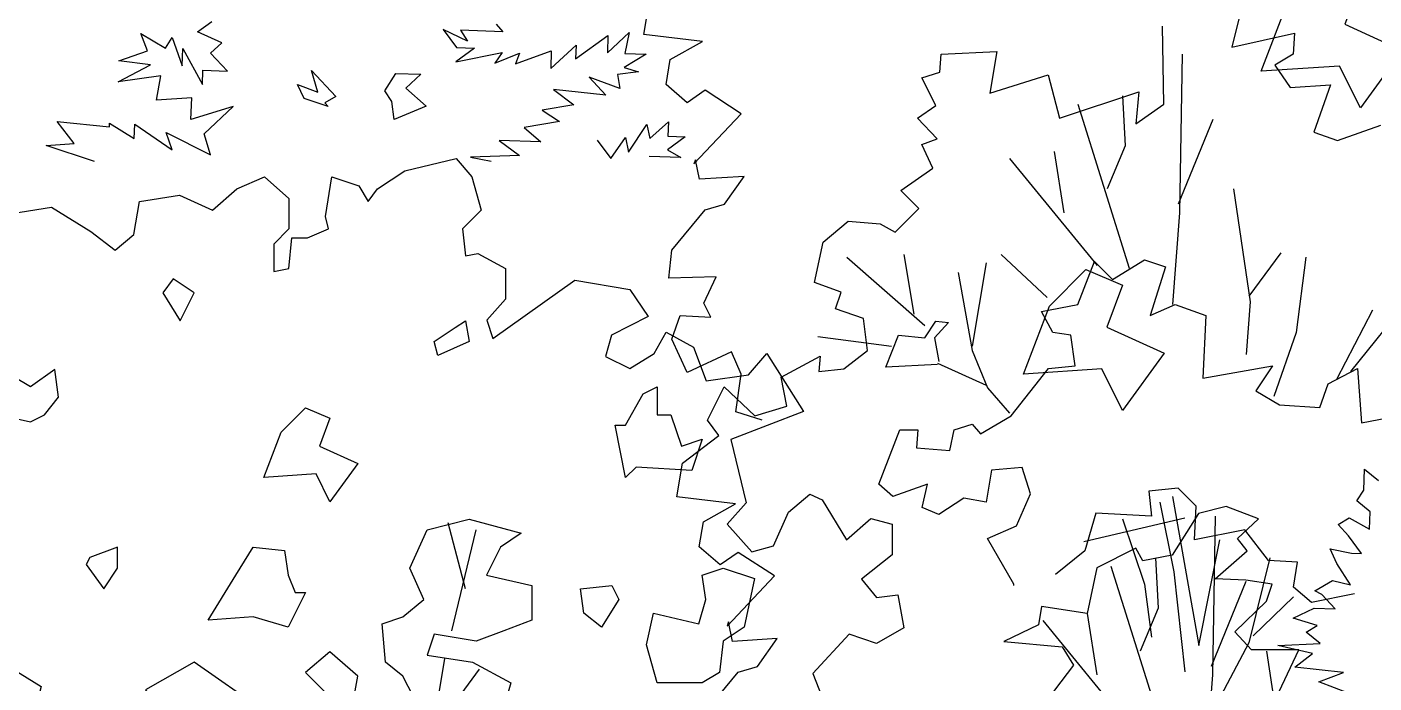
# Model space of a CAD drawing. Header units: inches. Extents: x 11.9 to 85.3, y 21.1 to 37.4.
# Drawn here: x 56.6194 to 57.078, y 23.5471 to 23.7703 of the extents above; entities that cross this region are included whole.
import ezdxf

# ---------------------------------------------------------------- set-up
doc = ezdxf.new("R2010")
doc.units = ezdxf.units.IN
doc.header["$MEASUREMENT"] = 0
doc.layers.add('CAY', color=94, linetype='Continuous')

# ---------------------------------------------------------------- blocks, each defined once
blk = doc.blocks.new('A$C76451831')
at = {"layer": 'CAY'}
for p, q in [((4525.1, 1393.7), (4535.8, 1401.5)), ((4487, 1379.2), (4482, 1392.5)), ((4482, 1392.5), (4500.7, 1381.4)), ((4500.7, 1381.4), (4505.9, 1389.4)), ((4505.9, 1389.4), (4513.4, 1367.9)), ((4543.4, 1385.4), (4525.1, 1393.7)), ((4711.4, 1395.4), (4721.4, 1381.9)), ((4729.7, 1386.6), (4711.4, 1395.4)), ((4724.6, 1394.9), (4729.7, 1386.6)), ((4756.7, 1393.8), (4724.6, 1394.9)), ((4751.5, 1399.4), (4756.7, 1393.8)), ((4811.7, 1373.3), (4836.3, 1391)), ((4835.9, 1377.9), (4852.3, 1393.2)), ((4836.3, 1391), (4835.9, 1377.9)), ((4852.3, 1393.2), (4849, 1377.4)), ((4465.5, 1371.8), (4487, 1379.2)), ((4513.4, 1367.9), (4513.8, 1381)), ((4513.8, 1381), (4528.7, 1353.7)), ((4535, 1377.5), (4543.4, 1385.4)), ((4735, 1381.4), (4721, 1371)), ((4721.4, 1381.9), (4735, 1381.4)), ((4766.3, 1369.4), (4793.3, 1379.4)), ((4792.9, 1365.8), (4812.1, 1383.7)), ((4793.3, 1379.4), (4792.9, 1365.8)), ((4812.1, 1383.7), (4811.7, 1373.3)), ((4489.4, 1368.7), (4465.5, 1371.8)), ((4547.7, 1363.9), (4535, 1377.5)), ((4721, 1371), (4756.1, 1378)), ((4756.1, 1378), (4750.4, 1370)), ((4750.4, 1370), (4769.3, 1377.5)), ((4769.3, 1377.5), (4766.3, 1369.4)), ((4865.3, 1376.9), (4848.6, 1366.6)), ((4849, 1377.4), (4865.3, 1376.9)), ((4464.9, 1355.9), (4489.4, 1368.7)), ((4497.2, 1360.3), (4464.9, 1355.9)), ((4493.9, 1341.8), (4497.2, 1360.3)), ((4528.7, 1353.7), (4529.1, 1364.6)), ((4529.1, 1364.6), (4547.7, 1363.9)), ((4822.1, 1359.3), (4834.8, 1345.7)), ((4845.4, 1350.8), (4822.1, 1359.3)), ((4859.4, 1363.5), (4843.5, 1361.3)), ((4843.5, 1361.3), (4845.4, 1350.8)), ((4848.6, 1366.6), (4859.4, 1363.5)), ((4834.8, 1345.7), (4795, 1349.9)), ((4795, 1349.9), (4810.5, 1338.4)), ((4520.7, 1343.6), (4493.9, 1341.8)), ((4520.1, 1327.3), (4520.7, 1343.6)), ((4810.5, 1338.4), (4786.3, 1334.3)), ((4552.2, 1337), (4520.1, 1327.3)), ((4530.1, 1316.5), (4552.2, 1337)), ((4786.3, 1334.3), (4799.6, 1325.7)), ((4431.5, 1309.1), (4418.5, 1325.8)), ((4418.5, 1325.8), (4458.3, 1321.7)), ((4458.3, 1321.7), (4458.4, 1324.4)), ((4458.4, 1324.4), (4477, 1312.9)), ((4477, 1312.9), (4477.4, 1323.8)), ((4477.4, 1323.8), (4505.7, 1304.2)), ((4799.6, 1325.7), (4772.7, 1321.2)), ((4772.7, 1321.2), (4785.5, 1310.3)), ((4851.8, 1302.5), (4865.7, 1323.4)), ((4865.7, 1323.4), (4868.1, 1312.9)), ((4868.1, 1312.9), (4882.1, 1325.5)), ((4882.1, 1325.5), (4881.7, 1314.6)), ((4410.2, 1307.5), (4431.5, 1309.1)), ((4501.2, 1317.5), (4535, 1300.5)), ((4505.7, 1304.2), (4501.2, 1317.5)), ((4535, 1300.5), (4530.1, 1316.5)), ((4753.8, 1311.4), (4769.3, 1300)), ((4785.5, 1310.3), (4753.8, 1311.4)), ((4828.1, 1311.5), (4838.5, 1297.6)), ((4838.5, 1297.6), (4849.5, 1313.5)), ((4849.5, 1313.5), (4851.8, 1302.5)), ((4894.8, 1314.2), (4881.4, 1304.2)), ((4881.7, 1314.6), (4894.8, 1314.2)), ((4446.9, 1295.4), (4410.2, 1307.5)), ((4682.3, 1288.4), (4721.2, 1297.8)), ((4721.2, 1297.8), (4733, 1283.7)), ((4769.3, 1300), (4732.1, 1298.6)), ((4732.1, 1298.6), (4747.8, 1295.7)), ((4891.6, 1298.4), (4867.6, 1299.3)), ((4881.4, 1304.2), (4891.6, 1298.4)), ((4661.5, 1274.6), (4682.3, 1288.4)), ((4554.9, 1274.6), (4575.8, 1283.7)), ((4575.8, 1283.7), (4594.3, 1267.5)), ((4622.2, 1253.8), (4626.9, 1283.7)), ((4626.9, 1283.7), (4647.3, 1277)), ((4733, 1283.7), (4740.1, 1258.5)), ((4481, 1265.2), (4511.3, 1269.9)), ((4511.3, 1269.9), (4536.5, 1258.5)), ((4536.5, 1258.5), (4554.9, 1274.6)), ((4594.3, 1267.5), (4594.3, 1244.3)), ((4647.3, 1277), (4654.4, 1265.2)), ((4654.4, 1265.2), (4661.5, 1274.6)), ((4384.3, 1256.1), (4414.2, 1260.8)), ((4414.2, 1260.8), (4444.1, 1242.4)), ((4476.7, 1240), (4481, 1265.2)), ((4740.1, 1258.5), (4725.9, 1244.3)), ((4624.5, 1244.3), (4622.2, 1253.8)), ((4444.1, 1242.4), (4462.6, 1228.2)), ((4462.6, 1228.2), (4476.7, 1240)), ((4594.3, 1244.3), (4582.9, 1232.9)), ((4594.3, 1214.4), (4596.6, 1237.6)), ((4596.6, 1237.6), (4608.4, 1237.6)), ((4608.4, 1237.6), (4624.5, 1244.3)), ((4725.9, 1244.3), (4728.3, 1223.9)), ((4582.9, 1232.9), (4582.9, 1212.1)), ((4728.3, 1223.9), (4737.7, 1225.8)), ((4737.7, 1225.8), (4758.6, 1214.4)), ((5192.6, 1187), (5205.3, 1219.7)), ((5205.3, 1219.7), (5219, 1206)), ((5219, 1206), (5243.2, 1220.8)), ((5243.2, 1220.8), (5259.1, 1215.5)), ((4582.9, 1212.1), (4594.3, 1214.4)), ((4758.6, 1214.4), (4758.6, 1191.2)), ((5259.1, 1215.5), (5247.5, 1178.6)), ((4749.1, 1161.4), (4811.2, 1205.4)), ((4811.2, 1205.4), (4852.9, 1198.3)), ((4852.9, 1198.3), (4866.7, 1177.9)), ((4758.6, 1191.2), (4744.4, 1175.1)), ((5165.2, 1181.8), (5192.6, 1187)), ((5247.5, 1178.6), (5266.4, 1187)), ((5266.4, 1187), (5289.7, 1178.6)), ((4744.4, 1175.1), (4749.1, 1161.4)), ((4866.7, 1177.9), (4839.1, 1163.7)), ((5173.6, 1165.9), (5165.2, 1181.8)), ((5289.7, 1178.6), (5287.5, 1131.1)), ((4871.4, 1149.9), (4880.4, 1166.1)), ((4880.4, 1166.1), (4901.2, 1154.7)), ((5187.3, 1163.8), (5173.6, 1165.9)), ((4839.1, 1163.7), (4834.4, 1147.6)), ((4901.2, 1154.7), (4910.7, 1129.1)), ((5190.5, 1140.6), (5187.3, 1163.8)), ((4834.4, 1147.6), (4852.9, 1138.5)), ((4852.9, 1138.5), (4871.4, 1149.9)), ((4942.9, 1133.8), (4956.7, 1149.9)), ((4956.7, 1149.9), (4984.6, 1105.9)), ((5142, 1102.7), (5170.5, 1138.5)), ((5170.5, 1138.5), (5190.5, 1140.6)), ((5287.5, 1131.1), (5340.3, 1140.6)), ((5340.3, 1140.6), (5327.6, 1121.6)), ((5382.5, 1126.9), (5404.6, 1138.5)), ((5404.6, 1138.5), (5407.8, 1097.4)), ((4910.7, 1129.1), (4942.9, 1133.8)), ((5376.1, 1109), (5382.5, 1126.9)), ((5327.6, 1121.6), (5345.5, 1111.1)), ((4984.6, 1105.9), (4929.6, 1084.7)), ((5345.5, 1111.1), (5376.1, 1109)), ((5098.8, 1092.1), (5112.5, 1096.3)), ((5112.5, 1096.3), (5118.8, 1089)), ((5118.8, 1089), (5142, 1102.7)), ((5407.8, 1097.4), (5435.2, 1102.7)), ((4929.6, 1084.7), (4941, 1036.7)), ((5057.6, 1092.1), (5071.3, 1092.1)), ((5071.3, 1092.1), (5070.3, 1078.4)), ((5095.6, 1076.3), (5098.8, 1092.1)), ((5070.3, 1078.4), (5095.6, 1076.3)), ((5409.5, 1046.3), (5410, 1062.2)), ((5410, 1062.2), (5420.6, 1053.6)), ((4973.2, 1029.6), (4989.3, 1043.4)), ((4989.3, 1043.4), (4998.7, 1039.1)), ((5268.6, 1047.8), (5246.4, 1045.7)), ((5246.4, 1045.7), (5248.5, 1026.7)), ((5282.3, 1034.1), (5268.6, 1047.8)), ((5404.2, 1038.3), (5409.5, 1046.3)), ((4941, 1036.7), (4926.8, 1020.6)), ((4998.7, 1039.1), (5017.2, 1008.8)), ((5281.2, 1008.8), (5282.3, 1034.1)), ((5414.3, 1029.8), (5404.2, 1038.3)), ((4728.3, 971.5), (4715.1, 1021.6)), ((4961.8, 1004.1), (4973.2, 1029.6)), ((5017.2, 1008.8), (5035.7, 1024.9)), ((5035.7, 1024.9), (5051.8, 1020.6)), ((5273.8, 1025), (5197.2, 1007.3)), ((5206.3, 1028.8), (5197.9, 1000.4)), ((5248.5, 1026.7), (5206.3, 1028.8)), ((5390, 1020.2), (5398.3, 1025.4)), ((5398.3, 1025.4), (5413.9, 1016.7)), ((5413.9, 1016.7), (5414.3, 1029.8)), ((4717.8, 939.8), (4736.3, 1016.3)), ((4926.8, 1020.6), (4945.3, 999.7)), ((5051.8, 1020.6), (5051.8, 997.4)), ((5319.2, 1016.2), (5281.2, 1008.8)), ((5337.1, 993), (5319.2, 1016.2)), ((5397.8, 1011.8), (5390, 1020.2)), ((5407.8, 998.3), (5397.8, 1011.8)), ((4945.3, 999.7), (4961.8, 1004.1)), ((5389, 990.8), (5383.9, 1001.9)), ((5383.9, 1001.9), (5400.1, 998.6)), ((5051.8, 997.4), (5028.6, 978.9)), ((5197.9, 1000.4), (5175.7, 982.4)), ((5359.3, 991.9), (5337.1, 993)), ((5356.1, 972.9), (5359.3, 991.9)), ((5400.1, 998.6), (5407.8, 998.3)), ((5399.3, 974.6), (5389, 990.8)), ((5028.6, 978.9), (5040, 965.1)), ((5369.8, 961.3), (5356.1, 972.9)), ((5372.4, 970.1), (5385.8, 977.8)), ((5385.8, 977.8), (5399.3, 974.6)), ((5040, 965.1), (5056.1, 967.1)), ((5056.1, 967.1), (5060.8, 941.9)), ((5402.5, 967.7), (5369.8, 961.3)), ((5377.7, 967.2), (5372.4, 970.1)), ((5387.7, 956.4), (5377.7, 967.2)), ((5355.8, 949.4), (5371.9, 957)), ((5371.9, 957), (5387.7, 956.4)), ((5060.8, 941.9), (5040, 930.1)), ((5374.2, 943.7), (5355.8, 949.4)), ((5365.8, 938.6), (5374.2, 943.7)), ((5019.2, 937.2), (4991.7, 907.3)), ((5040, 930.1), (5019.2, 937.2)), ((5344.2, 928.5), (5376.4, 930.1)), ((5376.4, 930.1), (5365.8, 938.6)), ((5370.7, 922.5), (5344.2, 928.5)), ((5357.2, 912.1), (5370.7, 922.5)), ((4701.9, 860.6), (4738.9, 910.7)), ((4704.6, 871.1), (4712.5, 918.7)), ((5394.2, 908.1), (5357.2, 912.1)), ((4991.7, 907.3), (5000.7, 884.1)), ((5375.4, 901.1), (5394.2, 908.1)), ((5399.1, 892.1), (5375.4, 901.1))]:
    blk.add_line(p, q, dxfattribs=at)
for points in [[(4953.2, 1099.5), (4933.2, 1105.8), (4937.4, 1134.3), (4930, 1151.2), (4896.3, 1135.4), (4884.7, 1160.7), (4891, 1178.6), (4914.2, 1177.5), (4908.9, 1188.1), (4918.4, 1208.1), (4882.5, 1207.1), (4884.7, 1228.2), (4910, 1258.8), (4924.7, 1263), (4939.5, 1284.1), (4905.7, 1282), (4902.6, 1296.7), (4901.5, 1293.6), (4937.4, 1331.5), (4910, 1349.5), (4896.3, 1340), (4880.4, 1353.7), (4883.6, 1372.7), (4907.9, 1386.4), (4863.6, 1391.6), (4867.8, 1417)], [(461.4, 877.9), (486.7, 908.5), (501.5, 912.7), (516.3, 933.8), (482.5, 931.7), (479.3, 946.5), (478.3, 943.3), (514.2, 981.3), (486.7, 999.2), (473, 989.7), (457.2, 1003.4), (460.4, 1022.4), (484.6, 1036.1), (440.3, 1041.4), (444.5, 1066.7), (472, 1087.8), (463.5, 1099.4), (476.2, 1124.7), (499.4, 1102.6), (523.6, 1110), (519.4, 1132.1), (549, 1147.9), (547.9, 1136.3), (566.9, 1138.4), (584.8, 1152.1), (581.7, 1176.4), (560.6, 1183.8), (564.8, 1196.4), (544.7, 1203.8), (551.1, 1234.4), (570.1, 1250.2), (594.3, 1248.1), (605.9, 1241.8), (623.8, 1259.7), (610.1, 1273.4), (634.4, 1290.3), (625.9, 1308.2), (637.6, 1312.5), (622.8, 1328.3), (636.5, 1337.8), (625.9, 1358.9), (639.7, 1363.1), (640.7, 1376.8), (682.9, 1378.9), (677.6, 1347.3), (721.9, 1361), (730.4, 1328.3), (790.5, 1348.3), (788.4, 1324.1), (809.5, 1338.8), (808.4, 1397.9)], [(870.6, 1421.1), (861.1, 1382.1), (908.6, 1392.6), (907.6, 1376.8), (893.8, 1368.4), (905.4, 1351.5), (936, 1353.6), (923.4, 1317.7), (941.3, 1311.4), (974, 1323)], [(5271.7, 1376.9), (5269.6, 1256.6), (5264.3, 1187)], [(5192.6, 1338.9), (5231.6, 1214.5)], [(5226.4, 1345.2), (5228.5, 1307.3), (5214.8, 1274.6)], [(5294.9, 1327.3), (5268.6, 1263)], [(5140.9, 1297.8), (5207.4, 1216.6)], [(5174.7, 1303.1), (5182.1, 1256.6)], [(5310.7, 1274.6), (5323.4, 1189.1), (5320.2, 1149.1)], [(5346.6, 1226.1), (5322.3, 1193.4)], [(5017.5, 1222.9), (5076.6, 1171.2)], [(5060.8, 1225), (5068.2, 1179.7)], [(5123, 1218.7), (5112.5, 1155.4)], [(5134.6, 1225), (5169.4, 1192.3)], [(5365.6, 1222.9), (5358.2, 1165.9), (5341.3, 1117.4)], [(5101.9, 1211.3), (5112.5, 1152.2), (5124.1, 1123.8), (5140.9, 1104.8)], [(5444.7, 1192.3), (5399.3, 1136.4)], [(5416.2, 1182.8), (5388.8, 1130.1)], [(5086.1, 1141.7), (5047.1, 1139.6), (5056.6, 1163.8), (5076.6, 1161.7), (5085, 1174.4), (5094.5, 1173.3), (5084, 1161.7), (5087.2, 1143.8)], [(4995.4, 1162.8), (5051.3, 1155.4)], [(5086.1, 1142.7), (5123, 1125.9)], [(5144.1, 974), (5144.1, 975), (5124.1, 1009.8), (5146.2, 1019.3), (5156.8, 1043.6), (5150.4, 1063.6), (5127.2, 1061.5), (5123, 1037.3), (5106.1, 1040.4), (5087.2, 1027.8), (5074.5, 1033.1), (5078.7, 1051), (5052.3, 1041.5), (5041.8, 1051), (5057.6, 1092.1)], [(897, 893.7), (911.8, 925.4), (875.9, 925.4), (863.3, 939.1), (887.5, 962.3), (891.7, 975), (871.7, 978.1), (848.5, 979.2), (872.7, 1000.3), (865.4, 1009.8), (881.2, 1024.5), (856.9, 1034), (835.8, 1028.7), (815.8, 997.1), (793.6, 992.9), (788.4, 1002.4), (758.8, 987.6), (751.5, 952.8), (716.7, 958.1), (714.5, 944.4), (688.2, 931.7), (732.5, 927.5), (740.9, 913.8), (711.4, 874.8)], [(5254.8, 1037.3), (5265.4, 984.5), (5273.8, 908.6)], [(5264.3, 1041.5), (5284.4, 928.6), (5300.2, 1008.8)], [(848.5, 1026.6), (846.4, 906.4), (841.1, 836.8)], [(5226.4, 1024.6), (5243.2, 975), (5248.5, 935)], [(803.1, 995), (805.2, 957), (791.5, 924.3)], [(5338.2, 995.1), (5322.3, 930.7), (5293.9, 877)], [(769.4, 988.7), (808.4, 864.2)], [(871.7, 977.1), (845.3, 912.7)], [(5356.1, 965.6), (5325.5, 936)], [(751.5, 952.8), (758.8, 906.4)], [(717.7, 947.5), (784.2, 866.3)], [(887.5, 924.3), (900.2, 838.9), (897, 798.8)]]:
    blk.add_lwpolyline(points, dxfattribs=at)
for points in [[(5351.5, 1415.3), (5379.2, 1443), (5406.9, 1431.1), (5395, 1399.4), (5438.6, 1379.6), (5406.9, 1336.1), (5391, 1367.8), (5331.7, 1363.8)], [(4624.2, 1337.2), (4605.8, 1343.3), (4600.8, 1353.9), (4616.4, 1347.9), (4611.6, 1364.4), (4629.9, 1344.7), (4621.6, 1340)], [(4672.4, 1341), (4667.2, 1348.9), (4675.4, 1362.2), (4694.4, 1361.5), (4683.1, 1351), (4698.5, 1337.4), (4674.2, 1327.3)], [(722.8, 1185.8), (750.5, 1213.5), (778.2, 1201.7), (766.3, 1170), (809.9, 1150.2), (778.2, 1106.6), (762.4, 1138.3), (703, 1134.3)], [(4522.5, 1195.9), (4506.6, 1206.4), (4498.7, 1195.9), (4511.9, 1174.8)], [(4720.4, 1169.5), (4728.3, 1174.8), (4731, 1158.9), (4707.2, 1148.4), (4704.6, 1158.9)], [(4419.5, 1116.7), (4416.9, 1137.8), (4398.4, 1124.6), (4385.2, 1132.5), (4380, 1122), (4374.7, 1103.5), (4398.4, 1098.2), (4409, 1103.5)], [(4862.9, 1119.3), (4873.5, 1124.6), (4873.5, 1103.5), (4884.1, 1103.5), (4892, 1079.7), (4907.8, 1085), (4899.9, 1061.2), (4857.7, 1063.9), (4849.7, 1055.9), (4841.8, 1095.6), (4849.7, 1095.6)], [(4588.5, 1090.3), (4606.9, 1108.8), (4625.4, 1100.8), (4617.5, 1079.7), (4646.5, 1066.5), (4625.4, 1037.5), (4614.9, 1058.6), (4575.3, 1055.9)], [(4709.9, 855.3), (4683.5, 873.8), (4688.8, 889.6), (4680.8, 905.5), (4667.6, 916), (4665, 945.1), (4680.8, 950.3), (4696.7, 963.5), (4686.1, 987.3), (4699.3, 1016.3), (4731, 1024.3), (4770.6, 1013.7), (4754.7, 1003.1), (4744.2, 982), (4778.5, 974.1), (4778.5, 947.7), (4757.4, 939.8), (4736.3, 931.9), (4704.6, 937.1), (4699.3, 921.3), (4733.6, 916), (4762.7, 900.2), (4757.4, 881.7), (4720.4, 873.8)], [(4443.3, 995.2), (4440.7, 989.9), (4453.9, 971.5), (4464.4, 987.3), (4464.4, 1003.1)], [(4554.1, 982), (4567.3, 1003.1), (4591.1, 1000.5), (4593.7, 982), (4599, 968.8), (4606.9, 968.8), (4593.7, 942.4), (4567.3, 950.3), (4533, 947.7)], [(4865.6, 929.2), (4870.9, 953), (4905.2, 945.1), (4910.4, 963.5), (4907.8, 982), (4923.6, 987.3), (4947.4, 979.4), (4939.5, 942.4), (4923.6, 931.9), (4921, 908.1), (4907.8, 900.2), (4873.5, 900.2)], [(4818.1, 953), (4815.4, 971.5), (4839.2, 974.1), (4844.5, 963.5), (4831.3, 942.4)], [(4641.2, 876.4), (4646.5, 905.5), (4625.4, 923.9), (4606.9, 908.1), (4622.8, 892.2), (4617.5, 879)], [(4403.7, 887), (4419.5, 887), (4430.1, 868.5), (4424.8, 855.3), (4403.7, 842.1), (4372, 842.1), (4358.8, 857.9), (4356.2, 876.4), (4377.3, 876.4), (4380, 892.2), (4385.2, 910.7), (4406.4, 897.5)], [(4562.1, 857.9), (4575.3, 879), (4522.5, 916), (4485.5, 894.9), (4490.8, 887), (4482.9, 857.9), (4525.1, 834.2), (4535.7, 868.5)]]:
    blk.add_lwpolyline(points, close=True, dxfattribs=at)

msp = doc.modelspace()

# ---------------------------------------------------------------- block references
at = {"layer": 'CAY', "xscale": 0.0004489089019145984, "yscale": 0.0004489089019145984, "zscale": 0.0004489089019145984}
for p in [(54.64618, 23.14297), (56.64307, 23.14297)]:
    msp.add_blockref('A$C76451831', p, dxfattribs=at)

doc.saveas('drawing.dxf')
